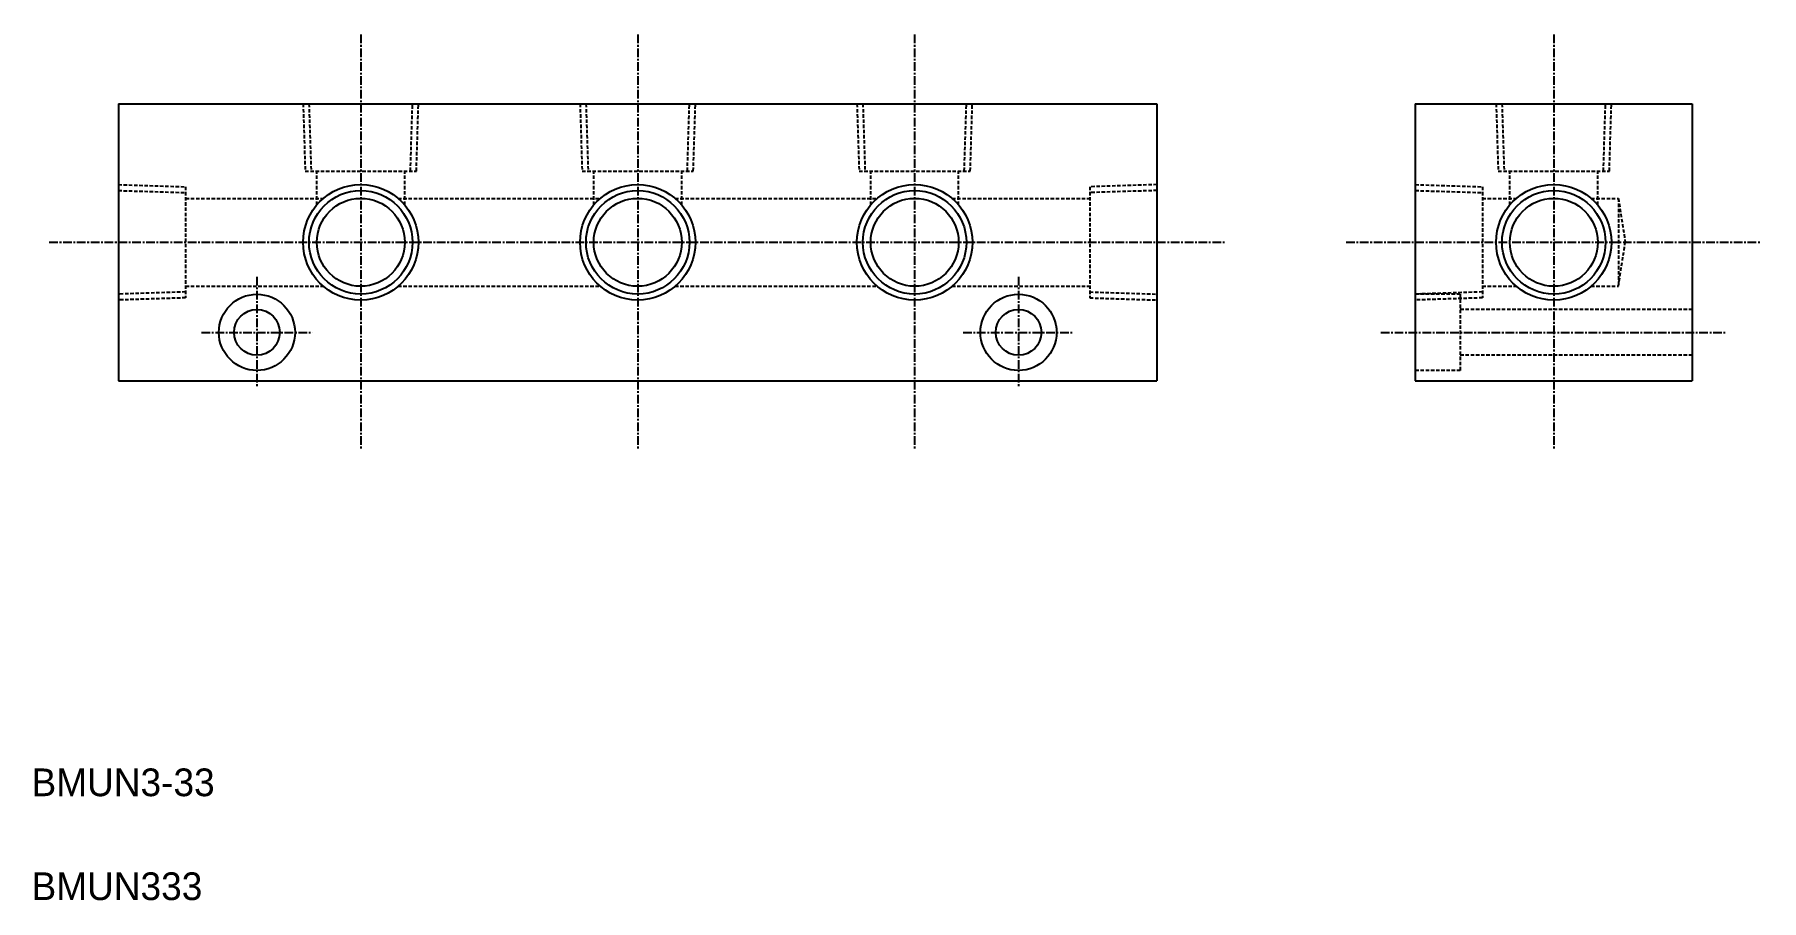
# Model space of a CAD drawing. Extents: x -58 to 192, y 121 to 246.
import ezdxf

# ---------------------------------------------------------------- set-up
doc = ezdxf.new("R2010")
doc.units = 0
doc.linetypes.add('CENTER', pattern=[2, 1.25, -0.25, 0.25, -0.25])
doc.linetypes.add('DASHED', pattern=[0.75, 0.5, -0.25])
doc.layers.get('0').update_dxf_attribs({"linetype": 'CONTINUOUS'})
doc.layers.add('CENTER', color=1, linetype='CENTER')

msp = doc.modelspace()

# ---------------------------------------------------------------- linework, layer by layer
at = {"color": 7, "linetype": 'CONTINUOUS'}
for p, q in [((-45.77, 235.94), (104.23, 235.94)), ((-45.77, 235.94), (-45.77, 195.94)), ((104.23, 235.94), (104.23, 195.94)), ((141.54, 235.94), (141.54, 195.94)), ((141.54, 235.94), (181.54, 235.94)), ((181.54, 235.94), (181.54, 195.94)), ((-45.77, 195.94), (104.23, 195.94)), ((141.54, 195.94), (181.54, 195.94))]:
    msp.add_line(p, q, dxfattribs=at)
at = {"color": 3, "linetype": 'DASHED'}
for p, q in [((-19.1, 235.94), (-18.8, 226.24)), ((-18.25, 235.94), (-17.94, 226.24)), ((-3.6, 226.24), (-3.3, 235.94)), ((-2.74, 226.24), (-2.44, 235.94)), ((20.9, 235.94), (21.2, 226.24)), ((21.75, 235.94), (22.06, 226.24)), ((36.4, 226.24), (36.7, 235.94)), ((37.26, 226.24), (37.56, 235.94)), ((60.9, 235.94), (61.2, 226.24)), ((61.75, 235.94), (62.06, 226.24)), ((76.4, 226.24), (76.7, 235.94)), ((77.26, 226.24), (77.56, 235.94)), ((153.21, 235.94), (153.51, 226.24)), ((154.06, 235.94), (154.37, 226.24)), ((168.71, 226.24), (169.01, 235.94)), ((169.57, 226.24), (169.87, 235.94)), ((-18.8, 226.24), (-2.74, 226.24)), ((-17.12, 221.34), (-17.12, 226.24)), ((-4.42, 221.34), (-4.42, 226.24)), ((21.2, 226.24), (37.26, 226.24)), ((22.88, 221.34), (22.88, 226.24)), ((35.58, 221.34), (35.58, 226.24)), ((61.2, 226.24), (77.26, 226.24)), ((62.88, 221.34), (62.88, 226.24)), ((75.58, 221.34), (75.58, 226.24)), ((153.51, 226.24), (169.57, 226.24)), ((155.19, 221.34), (155.19, 226.24)), ((167.89, 221.34), (167.89, 226.24)), ((-45.77, 224.28), (-36.07, 223.97)), ((-45.77, 223.42), (-36.07, 223.12)), ((-36.07, 223.97), (-36.07, 207.92)), ((-36.07, 222.29), (-16.16, 222.29)), ((-5.38, 222.29), (23.84, 222.29)), ((34.62, 222.29), (63.84, 222.29)), ((74.62, 222.29), (94.53, 222.29)), ((104.23, 224.28), (94.53, 223.97)), ((94.53, 223.97), (94.53, 207.92)), ((104.23, 223.42), (94.53, 223.12)), ((141.54, 224.28), (151.24, 223.97)), ((141.54, 223.42), (151.24, 223.12)), ((151.24, 223.97), (151.24, 207.92)), ((151.24, 222.29), (156.14, 222.29)), ((166.93, 222.29), (170.87, 222.29)), ((170.87, 222.29), (171.87, 215.94)), ((170.87, 222.29), (170.87, 209.59)), ((170.87, 209.59), (171.87, 215.94)), ((-36.07, 209.59), (-16.16, 209.59)), ((-5.38, 209.59), (23.84, 209.59)), ((34.62, 209.59), (63.84, 209.59)), ((74.62, 209.59), (94.53, 209.59)), ((151.24, 209.59), (156.14, 209.59)), ((166.93, 209.59), (170.87, 209.59)), ((-36.07, 208.77), (-45.77, 208.47)), ((-36.07, 207.92), (-45.77, 207.61)), ((94.53, 208.77), (104.23, 208.47)), ((94.53, 207.92), (104.23, 207.61)), ((151.24, 208.77), (141.54, 208.47)), ((148.04, 208.44), (141.54, 208.44)), ((151.24, 207.92), (141.54, 207.61)), ((148.04, 208.44), (148.04, 197.44)), ((181.54, 206.24), (148.04, 206.24)), ((181.54, 199.64), (148.04, 199.64)), ((148.04, 197.44), (141.54, 197.44))]:
    msp.add_line(p, q, dxfattribs=at)
at = {"color": 3, "linetype": 'CONTINUOUS'}
for centre in [(-10.77, 215.94), (29.23, 215.94), (69.23, 215.94), (161.54, 215.94)]:
    msp.add_circle(centre, 8.33, dxfattribs=at)
at = {"color": 7, "linetype": 'CONTINUOUS'}
for centre, radius in [((-10.77, 215.94), 7.47), ((-10.77, 215.94), 6.35), ((29.23, 215.94), 7.47), ((29.23, 215.94), 6.35), ((69.23, 215.94), 7.47), ((69.23, 215.94), 6.35), ((161.54, 215.94), 7.47), ((161.54, 215.94), 6.35), ((-25.77, 202.94), 5.5), ((84.23, 202.94), 5.5), ((-25.77, 202.94), 3.3), ((84.23, 202.94), 3.3)]:
    msp.add_circle(centre, radius, dxfattribs=at)
at = {"layer": 'CENTER', "color": 1, "linetype": 'CENTER'}
for p, q in [((-10.77, 245.94), (-10.77, 185.94)), ((29.23, 245.94), (29.23, 185.94)), ((69.23, 245.94), (69.23, 185.94)), ((161.54, 245.94), (161.54, 185.94)), ((-55.77, 215.94), (114.23, 215.94)), ((131.54, 215.94), (191.54, 215.94)), ((-25.77, 210.94), (-25.77, 194.94)), ((84.23, 210.94), (84.23, 194.94)), ((-33.77, 202.94), (-17.77, 202.94)), ((76.23, 202.94), (92.23, 202.94)), ((136.56, 202.94), (186.4, 202.94))]:
    msp.add_line(p, q, dxfattribs=at)

# ---------------------------------------------------------------- texts
at = {"color": 7, "linetype": 'CONTINUOUS'}
for s, p in [('BMUN3-33', (-58.33, 135.96)), ('BMUN333', (-58.33, 120.96))]:
    msp.add_text(s, height=4, dxfattribs=at).set_placement(p)

doc.saveas('drawing.dxf')
